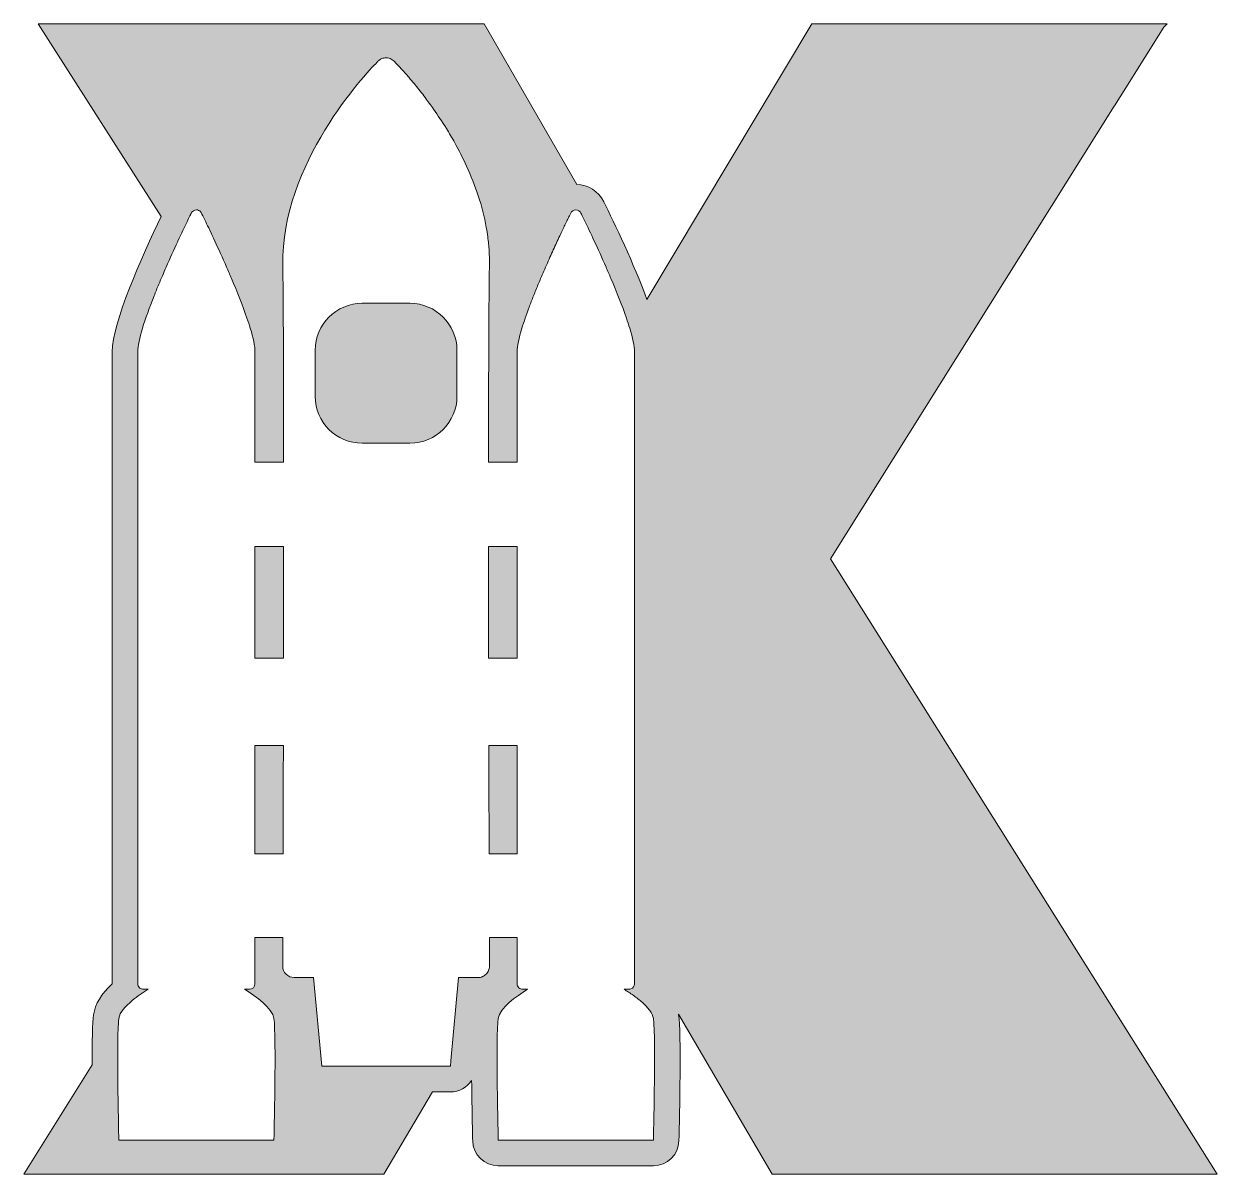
# Model space of a CAD drawing. Header units: millimetres. Extents: x -194 to -19, y -86 to 83.
import ezdxf

# ---------------------------------------------------------------- set-up
doc = ezdxf.new("R2010")
doc.units = ezdxf.units.MM
doc.header["$MEASUREMENT"] = 0
doc.layers.add('Layer 1', color=7, linetype='Continuous', lineweight=0)

# ---------------------------------------------------------------- blocks, each defined once
blk = doc.blocks.new('Block_0')
at = {"layer": 'Layer 1', "transparency": 33554687}
h = blk.add_hatch(color=7, dxfattribs=at)
h.dxf.hatch_style = 2
edge = h.paths.add_edge_path()
edge.add_spline(control_points=[(-101.26, -70.75), (-101.26, -71.01), (-101.26, -71.27), (-101.27, -71.53), (-101.27, -72.05), (-101.28, -72.58), (-101.28, -73.1), (-101.28, -73.36), (-101.29, -73.62), (-101.29, -73.87), (-101.3, -74.64), (-101.31, -75.39), (-101.32, -76.1), (-101.33, -76.81), (-101.35, -77.48), (-101.36, -78.08), (-101.37, -78.69), (-101.38, -79.22), (-101.39, -79.67), (-101.39, -79.9), (-101.4, -80.1), (-101.4, -80.28), (-101.4, -80.41), (-101.41, -80.53), (-101.41, -80.63), (-101.42, -80.94), (-101.42, -81.11), (-101.42, -81.11), (-101.42, -81.11), (-124.19, -81.11), (-124.19, -81.11), (-124.19, -81.11), (-124.56, -65.69), (-124.19, -63.26), (-123.96, -61.7), (-121.57, -59.99), (-119.9, -58.97), (-119.9, -58.97), (-120.58, -58.97), (-120.58, -58.97), (-120.81, -58.97), (-121.02, -58.88), (-121.17, -58.73), (-121.32, -58.57), (-121.42, -58.37), (-121.42, -58.14), (-121.42, -58.14), (-121.42, -51.37), (-121.42, -51.37), (-121.42, -51.37), (-125.5, -51.37), (-125.5, -51.37), (-125.5, -51.63), (-125.5, -51.89), (-125.5, -52.13), (-125.5, -52.66), (-125.49, -53.13), (-125.49, -53.55), (-125.49, -54.79), (-125.49, -55.49), (-125.49, -55.57), (-125.49, -55.68), (-125.5, -55.79), (-125.52, -55.89), (-125.56, -56.11), (-125.64, -56.31), (-125.77, -56.49), (-125.83, -56.59), (-125.89, -56.67), (-125.97, -56.75), (-126.13, -56.91), (-126.31, -57.03), (-126.51, -57.11), (-126.71, -57.2), (-126.93, -57.24), (-127.15, -57.24), (-127.15, -57.24), (-130.01, -57.24), (-130.01, -57.24), (-130.01, -57.24), (-131.14, -69.47), (-131.14, -69.47), (-131.14, -69.47), (-131.22, -70.27), (-131.22, -70.27), (-131.22, -70.27), (-150.09, -70.27), (-150.09, -70.27), (-150.09, -70.27), (-151.3, -57.24), (-151.3, -57.24), (-151.3, -57.24), (-154.16, -57.24), (-154.16, -57.24), (-154.6, -57.24), (-155.03, -57.06), (-155.34, -56.75), (-155.65, -56.44), (-155.83, -56.01), (-155.83, -55.57), (-155.83, -55.46), (-155.82, -53.94), (-155.81, -51.37), (-155.81, -51.37), (-159.9, -51.37), (-159.9, -51.37), (-159.9, -51.37), (-159.9, -58.14), (-159.9, -58.14), (-159.9, -58.6), (-160.27, -58.97), (-160.73, -58.97), (-160.73, -58.97), (-161.42, -58.97), (-161.42, -58.97), (-159.75, -59.99), (-157.36, -61.7), (-157.12, -63.26), (-156.75, -65.69), (-157.12, -81.11), (-157.12, -81.11), (-157.12, -81.11), (-179.89, -81.11), (-179.89, -81.11), (-179.89, -81.11), (-180.22, -67.55), (-179.95, -63.86), (-179.94, -63.61), (-179.91, -63.41), (-179.89, -63.26), (-179.76, -62.37), (-178.93, -61.44), (-177.93, -60.62), (-177.17, -59.99), (-176.32, -59.41), (-175.59, -58.97), (-175.59, -58.97), (-176.28, -58.97), (-176.28, -58.97), (-176.38, -58.97), (-176.47, -58.95), (-176.55, -58.92), (-176.64, -58.88), (-176.72, -58.84), (-176.79, -58.78), (-176.79, -58.78), (-176.79, -58.78), (-176.79, -58.78), (-176.81, -58.76), (-176.85, -58.75), (-176.87, -58.73), (-177.02, -58.57), (-177.11, -58.37), (-177.11, -58.14), (-177.11, -58.14), (-177.11, 34.63), (-177.11, 34.63), (-177.11, 36.28), (-176.05, 39.46), (-174.71, 42.83), (-174.49, 43.4), (-174.26, 43.96), (-174.02, 44.53), (-173.67, 45.38), (-173.3, 46.22), (-172.94, 47.05), (-172.37, 48.36), (-171.8, 49.62), (-171.28, 50.73), (-171.26, 50.77), (-171.24, 50.82), (-171.22, 50.87), (-170.69, 52.01), (-170.22, 52.99), (-169.88, 53.71), (-169.53, 54.43), (-169.3, 54.89), (-169.25, 54.99), (-169.11, 55.28), (-168.82, 55.46), (-168.51, 55.46), (-168.27, 55.46), (-168.05, 55.35), (-167.89, 55.18), (-167.84, 55.13), (-167.79, 55.06), (-167.76, 54.99), (-167.71, 54.89), (-167.48, 54.43), (-167.14, 53.71), (-166.79, 52.99), (-166.32, 52.01), (-165.79, 50.87), (-165.26, 49.72), (-164.67, 48.42), (-164.07, 47.05), (-163.83, 46.5), (-163.59, 45.94), (-163.35, 45.38), (-162.51, 43.4), (-161.7, 41.38), (-161.08, 39.57), (-160.9, 39.06), (-160.74, 38.56), (-160.59, 38.08), (-160.16, 36.66), (-159.9, 35.45), (-159.9, 34.63), (-159.9, 34.63), (-159.9, 18.41), (-159.9, 18.41), (-159.9, 18.41), (-155.7, 18.41), (-155.7, 18.41), (-155.7, 19.24), (-155.7, 20.06), (-155.7, 20.87), (-155.7, 22.49), (-155.7, 24.08), (-155.7, 25.61), (-155.7, 25.86), (-155.7, 26.09), (-155.7, 26.34), (-155.71, 26.85), (-155.71, 27.37), (-155.71, 27.88), (-155.71, 30.11), (-155.72, 32.23), (-155.72, 34.2), (-155.73, 35.51), (-155.73, 36.76), (-155.74, 37.94), (-155.75, 39.71), (-155.76, 41.31), (-155.77, 42.72), (-155.78, 44.61), (-155.8, 46.15), (-155.82, 47.29), (-156.11, 62.23), (-143.66, 75.42), (-142, 77.11), (-141.91, 77.23), (-141.81, 77.33), (-141.69, 77.43), (-141.57, 77.52), (-141.43, 77.6), (-141.29, 77.66), (-141.09, 77.74), (-140.88, 77.78), (-140.67, 77.78), (-140.4, 77.78), (-140.13, 77.71), (-139.89, 77.58), (-139.69, 77.48), (-139.52, 77.34), (-139.38, 77.17), (-139.25, 77.05), (-139.03, 76.82), (-138.73, 76.5), (-138.42, 76.17), (-138.03, 75.74), (-137.57, 75.21), (-137.42, 75.04), (-137.26, 74.86), (-137.1, 74.66), (-136.86, 74.38), (-136.61, 74.08), (-136.35, 73.76), (-135.9, 73.21), (-135.42, 72.6), (-134.91, 71.93), (-134.52, 71.4), (-134.11, 70.84), (-133.69, 70.25), (-133.07, 69.37), (-132.44, 68.42), (-131.81, 67.4), (-131.4, 66.73), (-130.98, 66.03), (-130.58, 65.3), (-129.97, 64.21), (-129.38, 63.06), (-128.84, 61.87), (-127.56, 59.09), (-126.51, 56.05), (-125.95, 52.87), (-125.86, 52.41), (-125.79, 51.96), (-125.73, 51.49), (-125.64, 50.8), (-125.57, 50.11), (-125.53, 49.41), (-125.49, 48.7), (-125.47, 48), (-125.49, 47.29), (-125.5, 46.72), (-125.51, 46.05), (-125.52, 45.28), (-125.53, 44.52), (-125.54, 43.66), (-125.54, 42.72), (-125.56, 41.31), (-125.57, 39.71), (-125.57, 37.94), (-125.58, 36.76), (-125.59, 35.51), (-125.59, 34.2), (-125.6, 31.57), (-125.61, 28.68), (-125.61, 25.61), (-125.61, 24.46), (-125.61, 23.28), (-125.61, 22.08), (-125.61, 20.88), (-125.62, 19.65), (-125.62, 18.41), (-125.62, 18.41), (-121.42, 18.41), (-121.42, 18.41), (-121.42, 18.41), (-121.42, 34.63), (-121.42, 34.63), (-121.42, 35.45), (-121.15, 36.66), (-120.72, 38.08), (-120.58, 38.56), (-120.41, 39.06), (-120.23, 39.57), (-120.06, 40.09), (-119.86, 40.62), (-119.66, 41.17), (-119.45, 41.71), (-119.24, 42.27), (-119.01, 42.83), (-118.9, 43.11), (-118.79, 43.4), (-118.67, 43.68), (-118.44, 44.24), (-118.21, 44.81), (-117.97, 45.38), (-117.81, 45.74), (-117.65, 46.11), (-117.5, 46.47), (-117.33, 46.86), (-117.15, 47.25), (-116.98, 47.64), (-116.64, 48.41), (-116.31, 49.15), (-115.99, 49.85), (-115.83, 50.2), (-115.67, 50.54), (-115.52, 50.87), (-115.36, 51.22), (-115.2, 51.55), (-115.06, 51.86), (-114.78, 52.44), (-114.54, 52.96), (-114.33, 53.4), (-114.2, 53.66), (-114.08, 53.91), (-113.98, 54.11), (-113.87, 54.36), (-113.77, 54.56), (-113.7, 54.7), (-113.62, 54.85), (-113.57, 54.95), (-113.55, 54.99), (-113.41, 55.28), (-113.12, 55.46), (-112.81, 55.46), (-112.49, 55.46), (-112.2, 55.28), (-112.06, 54.99), (-112.01, 54.89), (-111.78, 54.43), (-111.44, 53.71), (-111.09, 52.99), (-110.62, 52.01), (-110.09, 50.87), (-109.56, 49.72), (-108.97, 48.42), (-108.37, 47.05), (-108.13, 46.5), (-107.89, 45.94), (-107.65, 45.38), (-106.81, 43.4), (-106, 41.38), (-105.38, 39.57), (-105.2, 39.06), (-105.04, 38.56), (-104.9, 38.08), (-104.46, 36.66), (-104.2, 35.45), (-104.2, 34.63), (-104.2, 34.63), (-104.2, -58.14), (-104.2, -58.14), (-104.2, -58.48), (-104.41, -58.78), (-104.71, -58.9), (-104.81, -58.95), (-104.92, -58.97), (-105.03, -58.97), (-105.03, -58.97), (-105.72, -58.97), (-105.72, -58.97), (-105.3, -59.22), (-104.84, -59.52), (-104.38, -59.85), (-103.91, -60.18), (-103.45, -60.53), (-103.03, -60.91), (-102.61, -61.28), (-102.24, -61.68), (-101.96, -62.07), (-101.67, -62.47), (-101.48, -62.87), (-101.42, -63.26), (-101.41, -63.33), (-101.4, -63.42), (-101.39, -63.52), (-101.38, -63.62), (-101.37, -63.74), (-101.36, -63.86), (-101.32, -64.35), (-101.3, -65.02), (-101.28, -65.81), (-101.26, -66.79), (-101.25, -67.97), (-101.26, -69.22), (-101.26, -69.72), (-101.26, -70.23), (-101.26, -70.75)], knot_values=[0, 0, 0, 0, 1, 1, 1, 2, 2, 2, 3, 3, 3, 4, 4, 4, 5, 5, 5, 6, 6, 6, 7, 7, 7, 8, 8, 8, 9, 9, 9, 10, 10, 10, 11, 11, 11, 12, 12, 12, 13, 13, 13, 14, 14, 14, 15, 15, 15, 16, 16, 16, 17, 17, 17, 18, 18, 18, 19, 19, 19, 20, 20, 20, 21, 21, 21, 22, 22, 22, 23, 23, 23, 24, 24, 24, 25, 25, 25, 26, 26, 26, 27, 27, 27, 28, 28, 28, 29, 29, 29, 30, 30, 30, 31, 31, 31, 32, 32, 32, 33, 33, 33, 34, 34, 34, 35, 35, 35, 36, 36, 36, 37, 37, 37, 38, 38, 38, 39, 39, 39, 40, 40, 40, 41, 41, 41, 42, 42, 42, 43, 43, 43, 44, 44, 44, 45, 45, 45, 46, 46, 46, 47, 47, 47, 48, 48, 48, 49, 49, 49, 50, 50, 50, 51, 51, 51, 52, 52, 52, 53, 53, 53, 54, 54, 54, 55, 55, 55, 56, 56, 56, 57, 57, 57, 58, 58, 58, 59, 59, 59, 60, 60, 60, 61, 61, 61, 62, 62, 62, 63, 63, 63, 64, 64, 64, 65, 65, 65, 66, 66, 66, 67, 67, 67, 68, 68, 68, 69, 69, 69, 70, 70, 70, 71, 71, 71, 72, 72, 72, 73, 73, 73, 74, 74, 74, 75, 75, 75, 76, 76, 76, 77, 77, 77, 78, 78, 78, 79, 79, 79, 80, 80, 80, 81, 81, 81, 82, 82, 82, 83, 83, 83, 84, 84, 84, 85, 85, 85, 86, 86, 86, 87, 87, 87, 88, 88, 88, 89, 89, 89, 90, 90, 90, 91, 91, 91, 92, 92, 92, 93, 93, 93, 94, 94, 94, 95, 95, 95, 96, 96, 96, 97, 97, 97, 98, 98, 98, 99, 99, 99, 100, 100, 100, 101, 101, 101, 102, 102, 102, 103, 103, 103, 104, 104, 104, 105, 105, 105, 106, 106, 106, 107, 107, 107, 108, 108, 108, 109, 109, 109, 110, 110, 110, 111, 111, 111, 112, 112, 112, 113, 113, 113, 114, 114, 114, 115, 115, 115, 116, 116, 116, 117, 117, 117, 118, 118, 118, 119, 119, 119, 120, 120, 120, 121, 121, 121, 122, 122, 122, 123, 123, 123, 124, 124, 124, 125, 125, 125, 126, 126, 126, 127, 127, 127, 128, 128, 128, 129, 129, 129, 130, 130, 130, 131, 131, 131, 132, 132, 132, 133, 133, 133, 134, 134, 134, 135, 135, 135, 136, 136, 136, 137, 137, 137, 138, 138, 138, 139, 139, 139, 140, 140, 140, 141, 141, 141, 142, 142, 142, 143, 143, 143, 144, 144, 144, 144], degree=3, periodic=0)
edge = h.paths.add_edge_path()
edge.add_spline(control_points=[(-18.67, -86.1), (-18.67, -86.1), (-75.41, 4.22), (-75.41, 4.22), (-75.41, 4.22), (-33.78, 70.66), (-33.78, 70.66), (-33.78, 70.66), (-33.74, 70.71), (-33.74, 70.71), (-33.74, 70.71), (-32.07, 73.38), (-32.07, 73.38), (-32.07, 73.38), (-32.07, 73.38), (-32.07, 73.38), (-32.07, 73.38), (-26.48, 82.28), (-26.48, 82.28), (-26.48, 82.28), (-26.01, 82.76), (-26.01, 82.76), (-26.01, 82.76), (-78.17, 82.76), (-78.17, 82.76), (-78.17, 82.76), (-102.37, 42.31), (-102.37, 42.31), (-104.28, 47.52), (-107.14, 53.5), (-108.7, 56.65), (-109.46, 58.19), (-110.98, 59.15), (-112.67, 59.2), (-112.67, 59.2), (-126.26, 82.76), (-126.26, 82.76), (-126.26, 82.76), (-191.75, 82.76), (-191.75, 82.76), (-191.75, 82.76), (-173.68, 54.47), (-173.68, 54.47), (-176.45, 48.71), (-180.87, 38.84), (-180.87, 34.63), (-180.87, 34.63), (-180.87, -58.14), (-180.87, -58.14), (-180.87, -58.15), (-180.87, -58.17), (-180.87, -58.18), (-182.47, -59.65), (-183.36, -61.12), (-183.6, -62.69), (-183.77, -63.81), (-183.82, -66.76), (-183.81, -70.04), (-183.81, -70.04), (-193.83, -86.1), (-193.83, -86.1), (-193.83, -86.1), (-140.99, -86.1), (-140.99, -86.1), (-140.99, -86.1), (-133.84, -74.03), (-133.84, -74.03), (-133.84, -74.03), (-131.22, -74.03), (-131.22, -74.03), (-129.92, -74.03), (-128.77, -73.37), (-128.1, -72.35), (-128.06, -75.93), (-127.99, -79.49), (-127.94, -81.2), (-127.9, -83.24), (-126.23, -84.86), (-124.19, -84.86), (-124.19, -84.86), (-101.42, -84.86), (-101.42, -84.86), (-99.38, -84.86), (-97.72, -83.24), (-97.67, -81.2), (-97.58, -77.51), (-97.32, -65.25), (-97.71, -62.69), (-97.72, -62.67), (-97.72, -62.64), (-97.73, -62.61), (-97.73, -62.61), (-83.96, -86.1), (-83.96, -86.1), (-83.96, -86.1), (-18.67, -86.1), (-18.67, -86.1)], knot_values=[0, 0, 0, 0, 1, 1, 1, 2, 2, 2, 3, 3, 3, 4, 4, 4, 5, 5, 5, 6, 6, 6, 7, 7, 7, 8, 8, 8, 9, 9, 9, 10, 10, 10, 11, 11, 11, 12, 12, 12, 13, 13, 13, 14, 14, 14, 15, 15, 15, 16, 16, 16, 17, 17, 17, 18, 18, 18, 19, 19, 19, 20, 20, 20, 21, 21, 21, 22, 22, 22, 23, 23, 23, 24, 24, 24, 25, 25, 25, 26, 26, 26, 27, 27, 27, 28, 28, 28, 29, 29, 29, 30, 30, 30, 31, 31, 31, 32, 32, 32, 32], degree=3, periodic=0)
h = blk.add_hatch(color=7, dxfattribs=at)
h.dxf.hatch_style = 2
edge = h.paths.add_edge_path()
edge.add_spline(control_points=[(-137.15, 41.74), (-137.15, 41.74), (-144.17, 41.74), (-144.17, 41.74), (-147.97, 41.74), (-151.06, 38.64), (-151.06, 34.84), (-151.06, 34.84), (-151.06, 28.1), (-151.06, 28.1), (-151.06, 24.3), (-147.97, 21.2), (-144.17, 21.2), (-144.17, 21.2), (-137.15, 21.2), (-137.15, 21.2), (-133.34, 21.2), (-130.25, 24.3), (-130.25, 28.1), (-130.25, 28.1), (-130.25, 34.84), (-130.25, 34.84), (-130.25, 38.64), (-133.34, 41.74), (-137.15, 41.74)], knot_values=[0, 0, 0, 0, 1, 1, 1, 2, 2, 2, 3, 3, 3, 4, 4, 4, 5, 5, 5, 6, 6, 6, 7, 7, 7, 8, 8, 8, 8], degree=3, periodic=0)
h = blk.add_hatch(color=7, dxfattribs=at)
h.dxf.hatch_style = 2
edge = h.paths.add_edge_path()
edge.add_spline(control_points=[(-159.9, 6.03), (-159.9, 6.03), (-159.9, -10.33), (-159.9, -10.33), (-159.9, -10.33), (-155.72, -10.33), (-155.72, -10.33), (-155.72, -9.31), (-155.71, -8.29), (-155.71, -7.26), (-155.71, -2.83), (-155.7, 1.64), (-155.7, 6.03), (-155.7, 6.03), (-155.7, 6.03), (-155.7, 6.03), (-155.7, 6.03), (-159.9, 6.03), (-159.9, 6.03)], knot_values=[0, 0, 0, 0, 1, 1, 1, 2, 2, 2, 3, 3, 3, 4, 4, 4, 5, 5, 5, 6, 6, 6, 6], degree=3, periodic=0)
h = blk.add_hatch(color=7, dxfattribs=at)
h.dxf.hatch_style = 2
edge = h.paths.add_edge_path()
edge.add_spline(control_points=[(-125.6, -10.33), (-125.6, -10.33), (-121.42, -10.33), (-121.42, -10.33), (-121.42, -10.33), (-121.42, 6.03), (-121.42, 6.03), (-121.42, 6.03), (-125.61, 6.03), (-125.61, 6.03), (-125.61, 0.62), (-125.6, -4.91), (-125.6, -10.33)], knot_values=[0, 0, 0, 0, 1, 1, 1, 2, 2, 2, 3, 3, 3, 4, 4, 4, 4], degree=3, periodic=0)
h = blk.add_hatch(color=7, dxfattribs=at)
h.dxf.hatch_style = 2
edge = h.paths.add_edge_path()
edge.add_spline(control_points=[(-159.9, -31.71), (-159.9, -31.71), (-159.9, -39.08), (-159.9, -39.08), (-159.9, -39.08), (-155.78, -39.08), (-155.78, -39.08), (-155.77, -34.91), (-155.76, -30.15), (-155.74, -25.05), (-155.74, -24.43), (-155.74, -23.81), (-155.74, -23.18), (-155.74, -23.18), (-159.9, -23.18), (-159.9, -23.18), (-159.9, -23.18), (-159.9, -31.71), (-159.9, -31.71)], knot_values=[0, 0, 0, 0, 1, 1, 1, 2, 2, 2, 3, 3, 3, 4, 4, 4, 5, 5, 5, 6, 6, 6, 6], degree=3, periodic=0)
h = blk.add_hatch(color=7, dxfattribs=at)
h.dxf.hatch_style = 2
edge = h.paths.add_edge_path()
edge.add_spline(control_points=[(-125.53, -39.08), (-125.53, -39.08), (-121.42, -39.08), (-121.42, -39.08), (-121.42, -39.08), (-121.42, -23.18), (-121.42, -23.18), (-121.42, -23.18), (-125.57, -23.18), (-125.57, -23.18), (-125.56, -28.98), (-125.55, -34.4), (-125.53, -39.08)], knot_values=[0, 0, 0, 0, 1, 1, 1, 2, 2, 2, 3, 3, 3, 4, 4, 4, 4], degree=3, periodic=0)
at = {"layer": 'Layer 1'}
for points, knots in [([(-18.67, -86.1), (-18.67, -86.1), (-75.41, 4.22), (-75.41, 4.22), (-75.41, 4.22), (-33.78, 70.66), (-33.78, 70.66), (-33.78, 70.66), (-33.74, 70.71), (-33.74, 70.71), (-33.74, 70.71), (-32.07, 73.38), (-32.07, 73.38), (-32.07, 73.38), (-32.07, 73.38), (-32.07, 73.38), (-32.07, 73.38), (-26.48, 82.28), (-26.48, 82.28), (-26.48, 82.28), (-26.01, 82.76), (-26.01, 82.76), (-26.01, 82.76), (-78.17, 82.76), (-78.17, 82.76), (-78.17, 82.76), (-102.37, 42.31), (-102.37, 42.31), (-104.28, 47.52), (-107.14, 53.5), (-108.7, 56.65), (-109.46, 58.19), (-110.98, 59.15), (-112.67, 59.2), (-112.67, 59.2), (-126.26, 82.76), (-126.26, 82.76), (-126.26, 82.76), (-191.75, 82.76), (-191.75, 82.76), (-191.75, 82.76), (-173.68, 54.47), (-173.68, 54.47), (-176.45, 48.71), (-180.87, 38.84), (-180.87, 34.63), (-180.87, 34.63), (-180.87, -58.14), (-180.87, -58.14), (-180.87, -58.15), (-180.87, -58.17), (-180.87, -58.18), (-182.47, -59.65), (-183.36, -61.12), (-183.6, -62.69), (-183.77, -63.81), (-183.82, -66.76), (-183.81, -70.04), (-183.81, -70.04), (-193.83, -86.1), (-193.83, -86.1), (-193.83, -86.1), (-140.99, -86.1), (-140.99, -86.1), (-140.99, -86.1), (-133.84, -74.03), (-133.84, -74.03), (-133.84, -74.03), (-131.22, -74.03), (-131.22, -74.03), (-129.92, -74.03), (-128.77, -73.37), (-128.1, -72.35), (-128.06, -75.93), (-127.99, -79.49), (-127.94, -81.2), (-127.9, -83.24), (-126.23, -84.86), (-124.19, -84.86), (-124.19, -84.86), (-101.42, -84.86), (-101.42, -84.86), (-99.38, -84.86), (-97.72, -83.24), (-97.67, -81.2), (-97.58, -77.51), (-97.32, -65.25), (-97.71, -62.69), (-97.72, -62.67), (-97.72, -62.64), (-97.73, -62.61), (-97.73, -62.61), (-83.96, -86.1), (-83.96, -86.1), (-83.96, -86.1), (-18.67, -86.1), (-18.67, -86.1)], [0, 0, 0, 0, 1, 1, 1, 2, 2, 2, 3, 3, 3, 4, 4, 4, 5, 5, 5, 6, 6, 6, 7, 7, 7, 8, 8, 8, 9, 9, 9, 10, 10, 10, 11, 11, 11, 12, 12, 12, 13, 13, 13, 14, 14, 14, 15, 15, 15, 16, 16, 16, 17, 17, 17, 18, 18, 18, 19, 19, 19, 20, 20, 20, 21, 21, 21, 22, 22, 22, 23, 23, 23, 24, 24, 24, 25, 25, 25, 26, 26, 26, 27, 27, 27, 28, 28, 28, 29, 29, 29, 30, 30, 30, 31, 31, 31, 32, 32, 32, 32]), ([(-101.26, -70.75), (-101.26, -71.01), (-101.26, -71.27), (-101.27, -71.53), (-101.27, -72.05), (-101.28, -72.58), (-101.28, -73.1), (-101.28, -73.36), (-101.29, -73.62), (-101.29, -73.87), (-101.3, -74.64), (-101.31, -75.39), (-101.32, -76.1), (-101.33, -76.81), (-101.35, -77.48), (-101.36, -78.08), (-101.37, -78.69), (-101.38, -79.22), (-101.39, -79.67), (-101.39, -79.9), (-101.4, -80.1), (-101.4, -80.28), (-101.4, -80.41), (-101.41, -80.53), (-101.41, -80.63), (-101.42, -80.94), (-101.42, -81.11), (-101.42, -81.11), (-101.42, -81.11), (-124.19, -81.11), (-124.19, -81.11), (-124.19, -81.11), (-124.56, -65.69), (-124.19, -63.26), (-123.96, -61.7), (-121.57, -59.99), (-119.9, -58.97), (-119.9, -58.97), (-120.58, -58.97), (-120.58, -58.97), (-120.81, -58.97), (-121.02, -58.88), (-121.17, -58.73), (-121.32, -58.57), (-121.42, -58.37), (-121.42, -58.14), (-121.42, -58.14), (-121.42, -51.37), (-121.42, -51.37), (-121.42, -51.37), (-125.5, -51.37), (-125.5, -51.37), (-125.5, -51.63), (-125.5, -51.89), (-125.5, -52.13), (-125.5, -52.66), (-125.49, -53.13), (-125.49, -53.55), (-125.49, -54.79), (-125.49, -55.49), (-125.49, -55.57), (-125.49, -55.68), (-125.5, -55.79), (-125.52, -55.89), (-125.56, -56.11), (-125.64, -56.31), (-125.77, -56.49), (-125.83, -56.59), (-125.89, -56.67), (-125.97, -56.75), (-126.13, -56.91), (-126.31, -57.03), (-126.51, -57.11), (-126.71, -57.2), (-126.93, -57.24), (-127.15, -57.24), (-127.15, -57.24), (-130.01, -57.24), (-130.01, -57.24), (-130.01, -57.24), (-131.14, -69.47), (-131.14, -69.47), (-131.14, -69.47), (-131.22, -70.27), (-131.22, -70.27), (-131.22, -70.27), (-150.09, -70.27), (-150.09, -70.27), (-150.09, -70.27), (-151.3, -57.24), (-151.3, -57.24), (-151.3, -57.24), (-154.16, -57.24), (-154.16, -57.24), (-154.6, -57.24), (-155.03, -57.06), (-155.34, -56.75), (-155.65, -56.44), (-155.83, -56.01), (-155.83, -55.57), (-155.83, -55.46), (-155.82, -53.94), (-155.81, -51.37), (-155.81, -51.37), (-159.9, -51.37), (-159.9, -51.37), (-159.9, -51.37), (-159.9, -58.14), (-159.9, -58.14), (-159.9, -58.6), (-160.27, -58.97), (-160.73, -58.97), (-160.73, -58.97), (-161.42, -58.97), (-161.42, -58.97), (-159.75, -59.99), (-157.36, -61.7), (-157.12, -63.26), (-156.75, -65.69), (-157.12, -81.11), (-157.12, -81.11), (-157.12, -81.11), (-179.89, -81.11), (-179.89, -81.11), (-179.89, -81.11), (-180.22, -67.55), (-179.95, -63.86), (-179.94, -63.61), (-179.91, -63.41), (-179.89, -63.26), (-179.76, -62.37), (-178.93, -61.44), (-177.93, -60.62), (-177.17, -59.99), (-176.32, -59.41), (-175.59, -58.97), (-175.59, -58.97), (-176.28, -58.97), (-176.28, -58.97), (-176.38, -58.97), (-176.47, -58.95), (-176.55, -58.92), (-176.64, -58.88), (-176.72, -58.84), (-176.79, -58.78), (-176.79, -58.78), (-176.79, -58.78), (-176.79, -58.78), (-176.81, -58.76), (-176.85, -58.75), (-176.87, -58.73), (-177.02, -58.57), (-177.11, -58.37), (-177.11, -58.14), (-177.11, -58.14), (-177.11, 34.63), (-177.11, 34.63), (-177.11, 36.28), (-176.05, 39.46), (-174.71, 42.83), (-174.49, 43.4), (-174.26, 43.96), (-174.02, 44.53), (-173.67, 45.38), (-173.3, 46.22), (-172.94, 47.05), (-172.37, 48.36), (-171.8, 49.62), (-171.28, 50.73), (-171.26, 50.77), (-171.24, 50.82), (-171.22, 50.87), (-170.69, 52.01), (-170.22, 52.99), (-169.88, 53.71), (-169.53, 54.43), (-169.3, 54.89), (-169.25, 54.99), (-169.11, 55.28), (-168.82, 55.46), (-168.51, 55.46), (-168.27, 55.46), (-168.05, 55.35), (-167.89, 55.18), (-167.84, 55.13), (-167.79, 55.06), (-167.76, 54.99), (-167.71, 54.89), (-167.48, 54.43), (-167.14, 53.71), (-166.79, 52.99), (-166.32, 52.01), (-165.79, 50.87), (-165.26, 49.72), (-164.67, 48.42), (-164.07, 47.05), (-163.83, 46.5), (-163.59, 45.94), (-163.35, 45.38), (-162.51, 43.4), (-161.7, 41.38), (-161.08, 39.57), (-160.9, 39.06), (-160.74, 38.56), (-160.59, 38.08), (-160.16, 36.66), (-159.9, 35.45), (-159.9, 34.63), (-159.9, 34.63), (-159.9, 18.41), (-159.9, 18.41), (-159.9, 18.41), (-155.7, 18.41), (-155.7, 18.41), (-155.7, 19.24), (-155.7, 20.06), (-155.7, 20.87), (-155.7, 22.49), (-155.7, 24.08), (-155.7, 25.61), (-155.7, 25.86), (-155.7, 26.09), (-155.7, 26.34), (-155.71, 26.85), (-155.71, 27.37), (-155.71, 27.88), (-155.71, 30.11), (-155.72, 32.23), (-155.72, 34.2), (-155.73, 35.51), (-155.73, 36.76), (-155.74, 37.94), (-155.75, 39.71), (-155.76, 41.31), (-155.77, 42.72), (-155.78, 44.61), (-155.8, 46.15), (-155.82, 47.29), (-156.11, 62.23), (-143.66, 75.42), (-142, 77.11), (-141.91, 77.23), (-141.81, 77.33), (-141.69, 77.43), (-141.57, 77.52), (-141.43, 77.6), (-141.29, 77.66), (-141.09, 77.74), (-140.88, 77.78), (-140.67, 77.78), (-140.4, 77.78), (-140.13, 77.71), (-139.89, 77.58), (-139.69, 77.48), (-139.52, 77.34), (-139.38, 77.17), (-139.25, 77.05), (-139.03, 76.82), (-138.73, 76.5), (-138.42, 76.17), (-138.03, 75.74), (-137.57, 75.21), (-137.42, 75.04), (-137.26, 74.86), (-137.1, 74.66), (-136.86, 74.38), (-136.61, 74.08), (-136.35, 73.76), (-135.9, 73.21), (-135.42, 72.6), (-134.91, 71.93), (-134.52, 71.4), (-134.11, 70.84), (-133.69, 70.25), (-133.07, 69.37), (-132.44, 68.42), (-131.81, 67.4), (-131.4, 66.73), (-130.98, 66.03), (-130.58, 65.3), (-129.97, 64.21), (-129.38, 63.06), (-128.84, 61.87), (-127.56, 59.09), (-126.51, 56.05), (-125.95, 52.87), (-125.86, 52.41), (-125.79, 51.96), (-125.73, 51.49), (-125.64, 50.8), (-125.57, 50.11), (-125.53, 49.41), (-125.49, 48.7), (-125.47, 48), (-125.49, 47.29), (-125.5, 46.72), (-125.51, 46.05), (-125.52, 45.28), (-125.53, 44.52), (-125.54, 43.66), (-125.54, 42.72), (-125.56, 41.31), (-125.57, 39.71), (-125.57, 37.94), (-125.58, 36.76), (-125.59, 35.51), (-125.59, 34.2), (-125.6, 31.57), (-125.61, 28.68), (-125.61, 25.61), (-125.61, 24.46), (-125.61, 23.28), (-125.61, 22.08), (-125.61, 20.88), (-125.62, 19.65), (-125.62, 18.41), (-125.62, 18.41), (-121.42, 18.41), (-121.42, 18.41), (-121.42, 18.41), (-121.42, 34.63), (-121.42, 34.63), (-121.42, 35.45), (-121.15, 36.66), (-120.72, 38.08), (-120.58, 38.56), (-120.41, 39.06), (-120.23, 39.57), (-120.06, 40.09), (-119.86, 40.62), (-119.66, 41.17), (-119.45, 41.71), (-119.24, 42.27), (-119.01, 42.83), (-118.9, 43.11), (-118.79, 43.4), (-118.67, 43.68), (-118.44, 44.24), (-118.21, 44.81), (-117.97, 45.38), (-117.81, 45.74), (-117.65, 46.11), (-117.5, 46.47), (-117.33, 46.86), (-117.15, 47.25), (-116.98, 47.64), (-116.64, 48.41), (-116.31, 49.15), (-115.99, 49.85), (-115.83, 50.2), (-115.67, 50.54), (-115.52, 50.87), (-115.36, 51.22), (-115.2, 51.55), (-115.06, 51.86), (-114.78, 52.44), (-114.54, 52.96), (-114.33, 53.4), (-114.2, 53.66), (-114.08, 53.91), (-113.98, 54.11), (-113.87, 54.36), (-113.77, 54.56), (-113.7, 54.7), (-113.62, 54.85), (-113.57, 54.95), (-113.55, 54.99), (-113.41, 55.28), (-113.12, 55.46), (-112.81, 55.46), (-112.49, 55.46), (-112.2, 55.28), (-112.06, 54.99), (-112.01, 54.89), (-111.78, 54.43), (-111.44, 53.71), (-111.09, 52.99), (-110.62, 52.01), (-110.09, 50.87), (-109.56, 49.72), (-108.97, 48.42), (-108.37, 47.05), (-108.13, 46.5), (-107.89, 45.94), (-107.65, 45.38), (-106.81, 43.4), (-106, 41.38), (-105.38, 39.57), (-105.2, 39.06), (-105.04, 38.56), (-104.9, 38.08), (-104.46, 36.66), (-104.2, 35.45), (-104.2, 34.63), (-104.2, 34.63), (-104.2, -58.14), (-104.2, -58.14), (-104.2, -58.48), (-104.41, -58.78), (-104.71, -58.9), (-104.81, -58.95), (-104.92, -58.97), (-105.03, -58.97), (-105.03, -58.97), (-105.72, -58.97), (-105.72, -58.97), (-105.3, -59.22), (-104.84, -59.52), (-104.38, -59.85), (-103.91, -60.18), (-103.45, -60.53), (-103.03, -60.91), (-102.61, -61.28), (-102.24, -61.68), (-101.96, -62.07), (-101.67, -62.47), (-101.48, -62.87), (-101.42, -63.26), (-101.41, -63.33), (-101.4, -63.42), (-101.39, -63.52), (-101.38, -63.62), (-101.37, -63.74), (-101.36, -63.86), (-101.32, -64.35), (-101.3, -65.02), (-101.28, -65.81), (-101.26, -66.79), (-101.25, -67.97), (-101.26, -69.22), (-101.26, -69.72), (-101.26, -70.23), (-101.26, -70.75)], [0, 0, 0, 0, 1, 1, 1, 2, 2, 2, 3, 3, 3, 4, 4, 4, 5, 5, 5, 6, 6, 6, 7, 7, 7, 8, 8, 8, 9, 9, 9, 10, 10, 10, 11, 11, 11, 12, 12, 12, 13, 13, 13, 14, 14, 14, 15, 15, 15, 16, 16, 16, 17, 17, 17, 18, 18, 18, 19, 19, 19, 20, 20, 20, 21, 21, 21, 22, 22, 22, 23, 23, 23, 24, 24, 24, 25, 25, 25, 26, 26, 26, 27, 27, 27, 28, 28, 28, 29, 29, 29, 30, 30, 30, 31, 31, 31, 32, 32, 32, 33, 33, 33, 34, 34, 34, 35, 35, 35, 36, 36, 36, 37, 37, 37, 38, 38, 38, 39, 39, 39, 40, 40, 40, 41, 41, 41, 42, 42, 42, 43, 43, 43, 44, 44, 44, 45, 45, 45, 46, 46, 46, 47, 47, 47, 48, 48, 48, 49, 49, 49, 50, 50, 50, 51, 51, 51, 52, 52, 52, 53, 53, 53, 54, 54, 54, 55, 55, 55, 56, 56, 56, 57, 57, 57, 58, 58, 58, 59, 59, 59, 60, 60, 60, 61, 61, 61, 62, 62, 62, 63, 63, 63, 64, 64, 64, 65, 65, 65, 66, 66, 66, 67, 67, 67, 68, 68, 68, 69, 69, 69, 70, 70, 70, 71, 71, 71, 72, 72, 72, 73, 73, 73, 74, 74, 74, 75, 75, 75, 76, 76, 76, 77, 77, 77, 78, 78, 78, 79, 79, 79, 80, 80, 80, 81, 81, 81, 82, 82, 82, 83, 83, 83, 84, 84, 84, 85, 85, 85, 86, 86, 86, 87, 87, 87, 88, 88, 88, 89, 89, 89, 90, 90, 90, 91, 91, 91, 92, 92, 92, 93, 93, 93, 94, 94, 94, 95, 95, 95, 96, 96, 96, 97, 97, 97, 98, 98, 98, 99, 99, 99, 100, 100, 100, 101, 101, 101, 102, 102, 102, 103, 103, 103, 104, 104, 104, 105, 105, 105, 106, 106, 106, 107, 107, 107, 108, 108, 108, 109, 109, 109, 110, 110, 110, 111, 111, 111, 112, 112, 112, 113, 113, 113, 114, 114, 114, 115, 115, 115, 116, 116, 116, 117, 117, 117, 118, 118, 118, 119, 119, 119, 120, 120, 120, 121, 121, 121, 122, 122, 122, 123, 123, 123, 124, 124, 124, 125, 125, 125, 126, 126, 126, 127, 127, 127, 128, 128, 128, 129, 129, 129, 130, 130, 130, 131, 131, 131, 132, 132, 132, 133, 133, 133, 134, 134, 134, 135, 135, 135, 136, 136, 136, 137, 137, 137, 138, 138, 138, 139, 139, 139, 140, 140, 140, 141, 141, 141, 142, 142, 142, 143, 143, 143, 144, 144, 144, 144]), ([(-137.15, 41.74), (-137.15, 41.74), (-144.17, 41.74), (-144.17, 41.74), (-147.97, 41.74), (-151.06, 38.64), (-151.06, 34.84), (-151.06, 34.84), (-151.06, 28.1), (-151.06, 28.1), (-151.06, 24.3), (-147.97, 21.2), (-144.17, 21.2), (-144.17, 21.2), (-137.15, 21.2), (-137.15, 21.2), (-133.34, 21.2), (-130.25, 24.3), (-130.25, 28.1), (-130.25, 28.1), (-130.25, 34.84), (-130.25, 34.84), (-130.25, 38.64), (-133.34, 41.74), (-137.15, 41.74)], [0, 0, 0, 0, 1, 1, 1, 2, 2, 2, 3, 3, 3, 4, 4, 4, 5, 5, 5, 6, 6, 6, 7, 7, 7, 8, 8, 8, 8]), ([(-159.9, 6.03), (-159.9, 6.03), (-159.9, -10.33), (-159.9, -10.33), (-159.9, -10.33), (-155.72, -10.33), (-155.72, -10.33), (-155.72, -9.31), (-155.71, -8.29), (-155.71, -7.26), (-155.71, -2.83), (-155.7, 1.64), (-155.7, 6.03), (-155.7, 6.03), (-155.7, 6.03), (-155.7, 6.03), (-155.7, 6.03), (-159.9, 6.03), (-159.9, 6.03)], [0, 0, 0, 0, 1, 1, 1, 2, 2, 2, 3, 3, 3, 4, 4, 4, 5, 5, 5, 6, 6, 6, 6]), ([(-125.6, -10.33), (-125.6, -10.33), (-121.42, -10.33), (-121.42, -10.33), (-121.42, -10.33), (-121.42, 6.03), (-121.42, 6.03), (-121.42, 6.03), (-125.61, 6.03), (-125.61, 6.03), (-125.61, 0.62), (-125.6, -4.91), (-125.6, -10.33)], [0, 0, 0, 0, 1, 1, 1, 2, 2, 2, 3, 3, 3, 4, 4, 4, 4]), ([(-159.9, -31.71), (-159.9, -31.71), (-159.9, -39.08), (-159.9, -39.08), (-159.9, -39.08), (-155.78, -39.08), (-155.78, -39.08), (-155.77, -34.91), (-155.76, -30.15), (-155.74, -25.05), (-155.74, -24.43), (-155.74, -23.81), (-155.74, -23.18), (-155.74, -23.18), (-159.9, -23.18), (-159.9, -23.18), (-159.9, -23.18), (-159.9, -31.71), (-159.9, -31.71)], [0, 0, 0, 0, 1, 1, 1, 2, 2, 2, 3, 3, 3, 4, 4, 4, 5, 5, 5, 6, 6, 6, 6]), ([(-125.53, -39.08), (-125.53, -39.08), (-121.42, -39.08), (-121.42, -39.08), (-121.42, -39.08), (-121.42, -23.18), (-121.42, -23.18), (-121.42, -23.18), (-125.57, -23.18), (-125.57, -23.18), (-125.56, -28.98), (-125.55, -34.4), (-125.53, -39.08)], [0, 0, 0, 0, 1, 1, 1, 2, 2, 2, 3, 3, 3, 4, 4, 4, 4])]:
    blk.add_open_spline(points, degree=3, knots=knots, dxfattribs=at)

msp = doc.modelspace()

# ---------------------------------------------------------------- block references
at = {"layer": 'Layer 1'}
msp.add_blockref('Block_0', (0, 0), dxfattribs=at)

doc.saveas('drawing.dxf')
